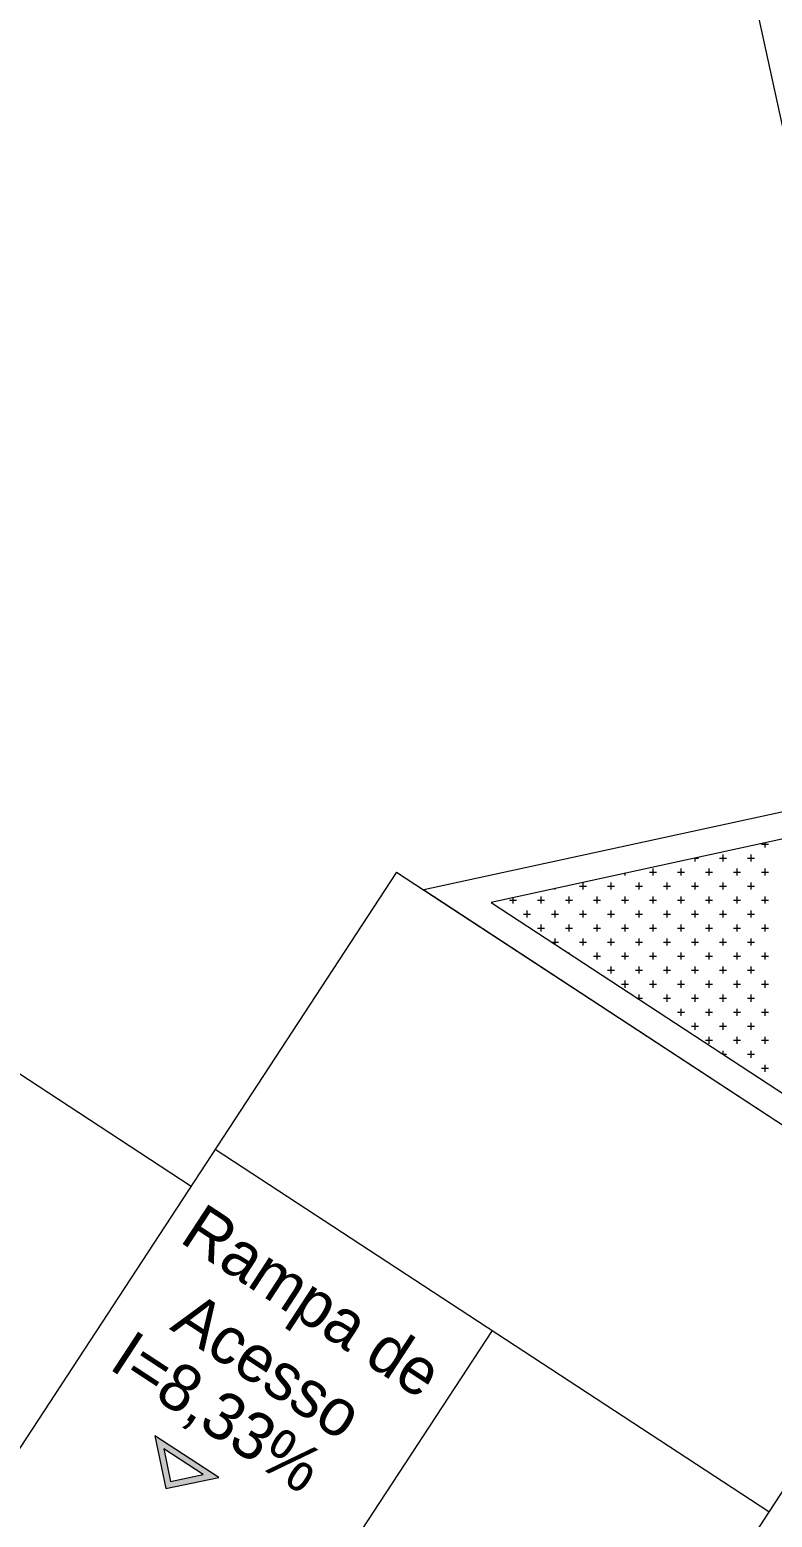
# Model space of a CAD drawing. Header units: millimetres. Extents: x -395 to 1008, y 9 to 692.
# Drawn here: x -309.76 to -306.39, y 35.05 to 41.79 of the extents above; entities that cross this region are included whole.
import ezdxf

# ---------------------------------------------------------------- set-up
doc = ezdxf.new("R2010")
doc.units = ezdxf.units.MM
doc.header["$LTSCALE"] = 0.1
doc.header["$MEASUREMENT"] = 0
doc.layers.add('.10 ultra fina', color=240, linetype='Continuous', lineweight=5)
doc.styles.add('Texto Wilian', font='himalaya.ttf')

# ---------------------------------------------------------------- blocks, each defined once
blk = doc.blocks.new('etwew')
at = {"layer": '.10 ultra fina', "lineweight": 5}
h = blk.add_hatch(color=240, dxfattribs=at)
h.dxf.hatch_style = 1
h.paths.add_polyline_path([(384.2986, 95.3147), (384.0088, 95.5043), (384.0589, 95.2646)])
h.paths.add_polyline_path([(384.2276, 95.3281), (384.0803, 95.2973), (384.0495, 95.4447)], flags=16)
at = {"layer": '.10 ultra fina', "color": 240, "lineweight": 5}
for p, q in [((383.5791, 116.5001), (387.2868, 99.4486)), ((389.2032, 98.8419), (383.2338, 89.7218)), ((389.2032, 98.8419), (385.2284, 97.9776)), ((388.9423, 98.6624), (385.5337, 97.9212)), ((386.7605, 98.1857), (386.7922, 98.1857)), ((386.7764, 98.1698), (386.7764, 98.1914)), ((386.4581, 98.1222), (386.4747, 98.1222)), ((386.4589, 98.1063), (386.4589, 98.1224)), ((386.57, 98.1222), (386.6017, 98.1222)), ((386.5859, 98.1063), (386.5859, 98.1381)), ((386.697, 98.1222), (386.7287, 98.1222)), ((386.7129, 98.1063), (386.7129, 98.1381)), ((385.1049, 98.0584), (381.5452, 92.6198)), ((385.1049, 98.0584), (387.615, 96.4155)), ((385.9509, 97.9793), (385.9509, 98.0111)), ((386.0779, 97.9793), (386.0779, 98.0111)), ((386.1414, 98.0428), (386.1414, 98.0533)), ((386.2049, 97.9793), (386.2049, 98.0111)), ((386.2525, 98.0587), (386.2842, 98.0587)), ((386.2684, 98.0428), (386.2684, 98.0746)), ((386.3319, 97.9793), (386.3319, 98.0111)), ((386.3795, 98.0587), (386.4112, 98.0587)), ((386.3954, 98.0428), (386.3954, 98.0746)), ((386.4589, 97.9793), (386.4589, 98.0111)), ((386.5065, 98.0587), (386.5382, 98.0587)), ((386.5224, 98.0428), (386.5224, 98.0746)), ((386.5859, 97.9793), (386.5859, 98.0111)), ((386.6335, 98.0587), (386.6652, 98.0587)), ((386.6494, 98.0428), (386.6494, 98.0746)), ((386.7129, 97.9793), (386.7129, 98.0111)), ((386.7605, 98.0587), (386.7922, 98.0587)), ((386.7764, 98.0428), (386.7764, 98.0746)), ((385.2284, 97.9776), (387.615, 96.4155)), ((385.7604, 97.9158), (385.7604, 97.9476)), ((385.8239, 97.9793), (385.8239, 97.9843)), ((385.8874, 97.9158), (385.8874, 97.9476)), ((385.935, 97.9952), (385.9667, 97.9952)), ((386.0144, 97.9158), (386.0144, 97.9476)), ((386.062, 97.9952), (386.0937, 97.9952)), ((386.1414, 97.9158), (386.1414, 97.9476)), ((386.189, 97.9952), (386.2207, 97.9952)), ((386.2684, 97.9158), (386.2684, 97.9476)), ((386.316, 97.9952), (386.3477, 97.9952)), ((386.3954, 97.9158), (386.3954, 97.9476)), ((386.443, 97.9952), (386.4747, 97.9952)), ((386.5224, 97.9158), (386.5224, 97.9476)), ((386.57, 97.9952), (386.6017, 97.9952)), ((386.6494, 97.9158), (386.6494, 97.9476)), ((386.697, 97.9952), (386.7287, 97.9952)), ((386.7764, 97.9158), (386.7764, 97.9476)), ((385.5337, 97.9212), (387.5804, 96.5816)), ((385.6175, 97.9317), (385.6492, 97.9317)), ((385.6334, 97.9158), (385.6334, 97.9429)), ((385.6969, 97.8523), (385.6969, 97.8841)), ((385.7445, 97.9317), (385.7762, 97.9317)), ((385.8239, 97.8523), (385.8239, 97.8841)), ((385.8715, 97.9317), (385.9032, 97.9317)), ((385.9509, 97.8523), (385.9509, 97.8841)), ((385.9985, 97.9317), (386.0302, 97.9317)), ((386.0779, 97.8523), (386.0779, 97.8841)), ((386.1255, 97.9317), (386.1572, 97.9317)), ((386.2049, 97.8523), (386.2049, 97.8841)), ((386.2525, 97.9317), (386.2842, 97.9317)), ((386.3319, 97.8523), (386.3319, 97.8841)), ((386.3795, 97.9317), (386.4112, 97.9317)), ((386.4589, 97.8523), (386.4589, 97.8841)), ((386.5065, 97.9317), (386.5382, 97.9317)), ((386.5859, 97.8523), (386.5859, 97.8841)), ((386.6335, 97.9317), (386.6652, 97.9317)), ((386.7129, 97.8523), (386.7129, 97.8841)), ((386.7605, 97.9317), (386.7922, 97.9317)), ((385.681, 97.8682), (385.7127, 97.8682)), ((385.7604, 97.7888), (385.7604, 97.8206)), ((385.808, 97.8682), (385.8397, 97.8682)), ((385.8874, 97.7888), (385.8874, 97.8206)), ((385.935, 97.8682), (385.9667, 97.8682)), ((386.0144, 97.7888), (386.0144, 97.8206)), ((386.062, 97.8682), (386.0937, 97.8682)), ((386.1414, 97.7888), (386.1414, 97.8206)), ((386.189, 97.8682), (386.2207, 97.8682)), ((386.2684, 97.7888), (386.2684, 97.8206)), ((386.316, 97.8682), (386.3477, 97.8682)), ((386.3954, 97.7888), (386.3954, 97.8206)), ((386.443, 97.8682), (386.4747, 97.8682)), ((386.5224, 97.7888), (386.5224, 97.8206)), ((386.57, 97.8682), (386.6017, 97.8682)), ((386.6494, 97.7888), (386.6494, 97.8206)), ((386.697, 97.8682), (386.7287, 97.8682)), ((386.7764, 97.7888), (386.7764, 97.8206)), ((385.7445, 97.8047), (385.7762, 97.8047)), ((385.8087, 97.7412), (385.8397, 97.7412)), ((385.8239, 97.7313), (385.8239, 97.7571)), ((385.8715, 97.8047), (385.9032, 97.8047)), ((385.935, 97.7412), (385.9667, 97.7412)), ((385.9509, 97.7253), (385.9509, 97.7571)), ((385.9985, 97.8047), (386.0302, 97.8047)), ((386.062, 97.7412), (386.0937, 97.7412)), ((386.0779, 97.7253), (386.0779, 97.7571)), ((386.1255, 97.8047), (386.1572, 97.8047)), ((386.189, 97.7412), (386.2207, 97.7412)), ((386.2049, 97.7253), (386.2049, 97.7571)), ((386.2525, 97.8047), (386.2842, 97.8047)), ((386.316, 97.7412), (386.3477, 97.7412)), ((386.3319, 97.7253), (386.3319, 97.7571)), ((386.3795, 97.8047), (386.4112, 97.8047)), ((386.443, 97.7412), (386.4747, 97.7412)), ((386.4589, 97.7253), (386.4589, 97.7571)), ((386.5065, 97.8047), (386.5382, 97.8047)), ((386.57, 97.7412), (386.6017, 97.7412)), ((386.5859, 97.7253), (386.5859, 97.7571)), ((386.6335, 97.8047), (386.6652, 97.8047)), ((386.697, 97.7412), (386.7287, 97.7412)), ((386.7129, 97.7253), (386.7129, 97.7571)), ((386.7605, 97.8047), (386.7922, 97.8047)), ((385.8874, 97.6897), (385.8874, 97.6936)), ((385.9985, 97.6777), (386.0302, 97.6777)), ((386.0144, 97.6618), (386.0144, 97.6936)), ((386.1255, 97.6777), (386.1572, 97.6777)), ((386.1414, 97.6618), (386.1414, 97.6936)), ((386.2525, 97.6777), (386.2842, 97.6777)), ((386.2684, 97.6618), (386.2684, 97.6936)), ((386.3795, 97.6777), (386.4112, 97.6777)), ((386.3954, 97.6618), (386.3954, 97.6936)), ((386.5065, 97.6777), (386.5382, 97.6777)), ((386.5224, 97.6618), (386.5224, 97.6936)), ((386.6335, 97.6777), (386.6652, 97.6777)), ((386.6494, 97.6618), (386.6494, 97.6936)), ((386.7605, 97.6777), (386.7922, 97.6777)), ((386.7764, 97.6618), (386.7764, 97.6936)), ((386.062, 97.6142), (386.0937, 97.6142)), ((386.0779, 97.5983), (386.0779, 97.6301)), ((386.189, 97.6142), (386.2207, 97.6142)), ((386.2049, 97.5983), (386.2049, 97.6301)), ((386.316, 97.6142), (386.3477, 97.6142)), ((386.3319, 97.5983), (386.3319, 97.6301)), ((386.443, 97.6142), (386.4747, 97.6142)), ((386.4589, 97.5983), (386.4589, 97.6301)), ((386.57, 97.6142), (386.6017, 97.6142)), ((386.5859, 97.5983), (386.5859, 97.6301)), ((386.697, 97.6142), (386.7287, 97.6142)), ((386.7129, 97.5983), (386.7129, 97.6301)), ((386.1255, 97.5507), (386.1572, 97.5507)), ((386.1414, 97.5348), (386.1414, 97.5666)), ((386.2525, 97.5507), (386.2842, 97.5507)), ((386.2684, 97.5348), (386.2684, 97.5666)), ((386.3795, 97.5507), (386.4112, 97.5507)), ((386.3954, 97.5348), (386.3954, 97.5666)), ((386.5065, 97.5507), (386.5382, 97.5507)), ((386.5224, 97.5348), (386.5224, 97.5666)), ((386.6335, 97.5507), (386.6652, 97.5507)), ((386.6494, 97.5348), (386.6494, 97.5666)), ((386.7605, 97.5507), (386.7922, 97.5507)), ((386.7764, 97.5348), (386.7764, 97.5666)), ((386.1967, 97.4872), (386.2207, 97.4872)), ((386.2049, 97.4819), (386.2049, 97.5031)), ((386.316, 97.4872), (386.3477, 97.4872)), ((386.3319, 97.4713), (386.3319, 97.5031)), ((386.443, 97.4872), (386.4747, 97.4872)), ((386.4589, 97.4713), (386.4589, 97.5031)), ((386.57, 97.4872), (386.6017, 97.4872)), ((386.5859, 97.4713), (386.5859, 97.5031)), ((386.697, 97.4872), (386.7287, 97.4872)), ((386.7129, 97.4713), (386.7129, 97.5031)), ((382.9189, 97.4575), (384.1739, 96.636)), ((386.3795, 97.4237), (386.4112, 97.4237)), ((386.3954, 97.4078), (386.3954, 97.4396)), ((386.5065, 97.4237), (386.5382, 97.4237)), ((386.5224, 97.4078), (386.5224, 97.4396)), ((386.6335, 97.4237), (386.6652, 97.4237)), ((386.6494, 97.4078), (386.6494, 97.4396)), ((386.7605, 97.4237), (386.7922, 97.4237)), ((386.7764, 97.4078), (386.7764, 97.4396)), ((386.443, 97.3602), (386.4747, 97.3602)), ((386.4589, 97.3443), (386.4589, 97.3761)), ((386.57, 97.3602), (386.6017, 97.3602)), ((386.5859, 97.3443), (386.5859, 97.3761)), ((386.697, 97.3602), (386.7287, 97.3602)), ((386.7129, 97.3443), (386.7129, 97.3761)), ((386.5065, 97.2967), (386.5382, 97.2967)), ((386.5224, 97.2808), (386.5224, 97.3126)), ((386.6335, 97.2967), (386.6652, 97.2967)), ((386.6494, 97.2808), (386.6494, 97.3126)), ((386.7605, 97.2967), (386.7922, 97.2967)), ((386.7764, 97.2808), (386.7764, 97.3126)), ((386.5848, 97.2332), (386.6017, 97.2332)), ((386.5859, 97.2325), (386.5859, 97.2491)), ((386.697, 97.2332), (386.7287, 97.2332)), ((386.7129, 97.2173), (386.7129, 97.2491)), ((386.7605, 97.1697), (386.7922, 97.1697)), ((386.7764, 97.1538), (386.7764, 97.1856)), ((384.2834, 96.8034), (386.7936, 95.1604)), ((385.5385, 95.9819), (381.1573, 89.2882)), ((384.2986, 95.3147), (384.0088, 95.5043)), ((384.0088, 95.5043), (384.0589, 95.2646)), ((384.0495, 95.4447), (384.0803, 95.2973)), ((384.2276, 95.3281), (384.0495, 95.4447)), ((384.0589, 95.2646), (384.2986, 95.3147)), ((384.0803, 95.2973), (384.2276, 95.3281))]:
    blk.add_line(p, q, dxfattribs=at)
at = {"layer": '.10 ultra fina', "color": 240, "lineweight": 5, "style": 'Texto Wilian'}
for s, p in [('Rampa de', (384.1155, 96.386)), ('Acesso', (384.0726, 95.9891)), ('I=8,33%%%', (383.7944, 95.8116))]:
    blk.add_text(s, height=0.21333, rotation=326.79406, dxfattribs=at).set_placement(p)

msp = doc.modelspace()

# ---------------------------------------------------------------- block references
at = {"layer": '.10 ultra fina', "color": 240, "lineweight": 5}
msp.add_blockref('etwew', (-693.1998, -60.0867), dxfattribs=at)

doc.saveas('drawing.dxf')
